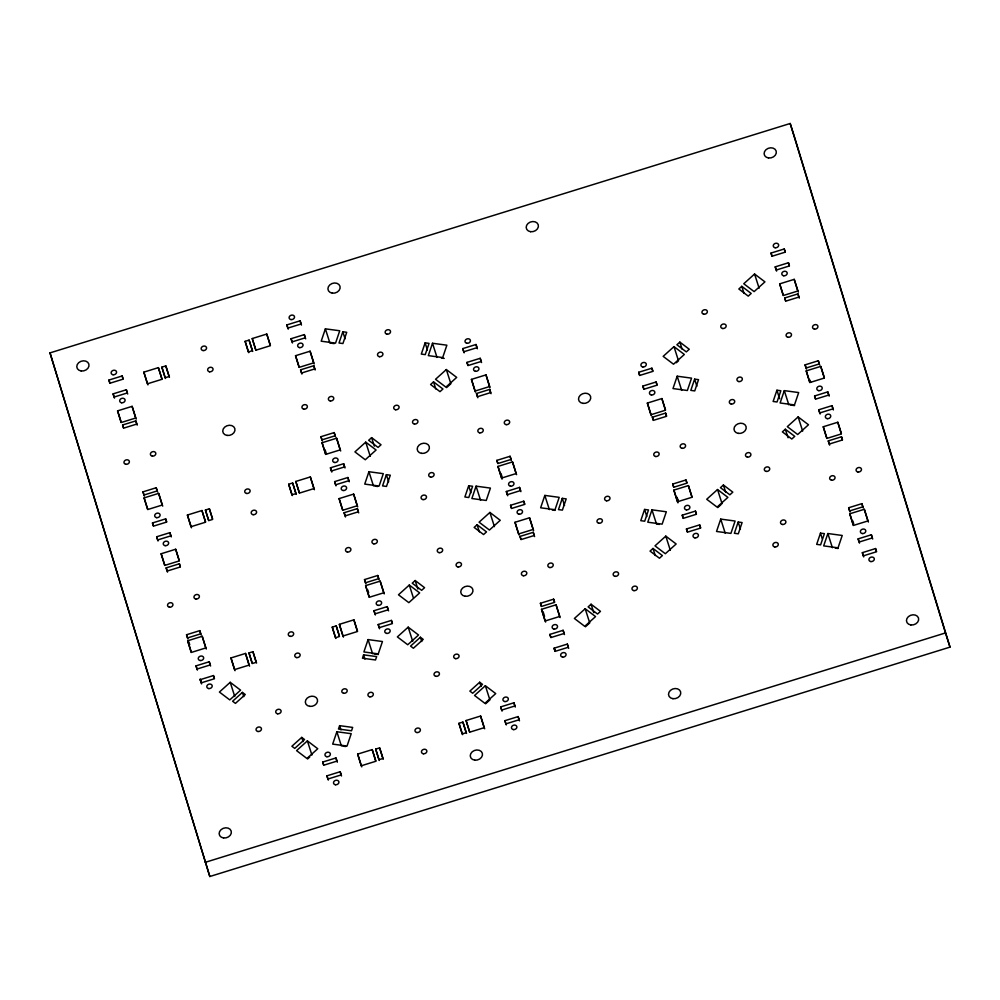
<?xml version="1.0" encoding="UTF-8"?>
<svg xmlns="http://www.w3.org/2000/svg" width="1000" height="1000" viewBox="0 0 1000 1000"><rect width="100%" height="100%" fill="white"/><g stroke="black" fill="none" stroke-linecap="round" stroke-linejoin="round"><path stroke-width="1.5" d="M325.375 328.837L321.188 341.2L335.55 343.137L339.738 330.763L325.375 328.837L329.9 343.013L334.212 343.6M342.825 331.775L339.012 343.013L342.925 343.537L346.737 332.3L342.825 331.775L345.087 338.862M368.925 471.737L364.738 484.1L379.113 486.037L383.3 473.663L368.925 471.737L373.45 485.913M425.125 342.85L421.312 354.087L425.238 354.625L429.05 343.375L425.125 342.85L427.388 349.938M386.375 474.675L382.562 485.913L386.488 486.438L390.3 475.2L386.375 474.675L388.638 481.763M432.5 343.263L428.312 355.625L442.688 357.562L446.875 345.188L432.5 343.263L437.025 357.438M336.863 731.75L332.675 744.112L347.038 746.05L351.225 733.688L336.863 731.75L341.388 745.938M368.075 639.587L363.888 651.95L378.263 653.888L382.45 641.525L368.075 639.587L372.6 653.763M339.613 725.662L338.462 729.025L351.525 730.788L352.675 727.412L339.613 725.662L340.962 729.912M363.587 654.85L362.45 658.225L375.513 659.975L376.662 656.6L363.587 654.85L364.95 659.1M468.688 485.75L464.875 496.987L468.787 497.525L472.6 486.275L468.688 485.75L470.95 492.837M476.062 486.163L471.875 498.525L486.238 500.462L490.425 488.088L476.062 486.163L480.588 500.337M544.825 495.412L540.638 507.788L555.013 509.712L559.2 497.35L544.825 495.412L549.35 509.6M562.275 498.35L558.475 509.6L562.388 510.125L566.2 498.888L562.275 498.35L564.538 505.45M677.175 376.2L672.987 388.562L687.35 390.5L691.55 378.137L677.175 376.2L681.7 390.387M644.587 509.438L640.775 520.675L644.7 521.2L648.5 509.963L644.587 509.438L646.85 516.525M694.625 379.137L690.812 390.375L694.737 390.913L698.538 379.663L694.625 379.137L696.888 386.238M651.963 509.837L647.775 522.212L662.138 524.138L666.325 511.775L651.963 509.837L656.488 524.025L659.362 524.412M720.725 519.1L716.538 531.462L730.913 533.4L735.1 521.038L720.725 519.1L725.25 533.288M776.925 390.225L773.112 401.463L777.038 401.987L780.85 390.75L776.925 390.225L779.638 398.738M738.175 522.038L734.375 533.275L738.288 533.812L742.1 522.562L738.175 522.038L740.438 529.125M784.3 390.625L780.113 402.987L794.488 404.925L798.675 392.562L784.3 390.625L788.825 404.812M820.487 533.125L816.675 544.362L820.6 544.888L824.4 533.65L820.487 533.125L822.288 538.8M827.862 533.525L823.675 545.887L838.037 547.825L842.225 535.462L827.862 533.525L832.387 547.712M365.737 442.15L354.925 451.887L365.275 459.75L376.087 450L365.737 442.15L370.262 456.325M446.337 369.55L435.525 379.288L445.875 387.137L456.688 377.4L446.337 369.55L450.863 383.725L446.538 387.625M371.613 437.638L368.663 440.288L378.075 447.438L381.025 444.775L371.613 437.638L374.325 446.15M433.537 381.85L430.588 384.513L440 391.65L442.95 389L433.537 381.85L435.8 388.95M230.225 682.312L219.412 692.05L229.762 699.9L240.575 690.163L230.225 682.312L234.75 696.488M242.438 692.4L232.613 701.25L235.438 703.388L245.263 694.538L242.438 692.4L243.8 696.65M409.288 585.05L398.475 594.788L408.837 602.65L419.65 592.9L409.288 585.05L413.363 597.812M489.9 512.438L479.087 522.188L489.438 530.037L500.25 520.3L489.9 512.438L494.425 526.625M673.975 346.625L663.162 356.362L673.525 364.212L684.338 354.475L673.975 346.625L678.5 360.8L676.338 362.75M754.575 274.012L743.763 283.75L754.125 291.613L764.938 281.875L754.575 274.012L759.112 288.2M415.175 580.538L412.225 583.188L421.637 590.337L424.575 587.675L415.175 580.538L417.887 589.05M477.1 524.75L474.15 527.413L483.562 534.55L486.5 531.9L477.1 524.75L479.363 531.85M679.862 342.113L676.912 344.762L686.312 351.912L689.262 349.25L679.862 342.113L682.125 349.2M741.787 286.325L738.838 288.988L748.238 296.125L751.188 293.463L741.787 286.325L744.05 293.412M408.188 627.15L397.375 636.9L407.725 644.75L418.537 635.013L408.188 627.15L412.713 641.338M301.725 737.4L291.9 746.25L294.725 748.4L304.55 739.538L301.725 737.4L303.087 741.65M420.4 637.238L410.575 646.1L413.4 648.238L423.225 639.388L420.4 637.238L421.763 641.5M307.387 740.888L296.575 750.625L306.938 758.475L317.75 748.737L307.387 740.888L311.913 755.062M307.587 758.962L309.75 757.013M479.688 682.237L469.862 691.1L472.688 693.238L482.512 684.388L479.688 682.237L481.05 686.5M485.363 685.725L474.55 695.475L484.9 703.325L495.712 693.587L485.363 685.725L489.888 699.912L485.562 703.812M585.188 608.737L574.388 618.475L584.738 626.325L595.55 616.587L585.188 608.737L589.725 622.913L585.4 626.812M665.8 536.125L654.987 545.862L665.337 553.725L676.15 543.987L665.8 536.125L670.325 550.312M717.537 489.525L706.725 499.263L717.075 507.113L727.887 497.375L717.537 489.525L722.062 503.7M798.138 416.912L787.325 426.65L797.675 434.513L808.487 424.775L798.138 416.912L802.663 431.1M591.075 604.225L588.125 606.875L597.537 614.025L600.475 611.362L591.075 604.225L593.787 612.725M653 548.438L650.05 551.1L659.463 558.237L662.4 555.588L653 548.438L655.263 555.525M723.413 485.012L720.462 487.663L729.875 494.8L732.825 492.15L723.413 485.012L725.675 492.1M785.337 429.225L782.387 431.875L791.8 439.025L794.75 436.362L785.337 429.225L788.05 437.738M717.738 507.6L720.987 504.675M50 352.887L790.188 123.488L794.712 137.675L950 647.113L209.812 876.513L50 352.887L209.812 876.513M122.137 375.962L123.1 379.15L109.887 383.25L108.912 380.062L122.137 375.962L123.038 378.8M300.1 320.812L301.075 324L287.85 328.1L286.875 324.913L300.1 320.812L301.45 325.062M158.387 367.638L161.95 379.312L147.413 383.812L143.85 372.137L158.387 367.638L162.013 378.975M266.775 334.05L270.338 345.712L255.8 350.225L252.237 338.55L266.775 334.05L270.4 345.387M165.825 365.913L169.062 376.525L165.1 377.75L161.863 367.137L165.825 365.913L169.45 377.262M249.1 340.1L252.325 350.712L248.363 351.95L245.125 341.337L249.1 340.1L252.712 351.45M126.337 389.762L127.312 392.95L114.087 397.05L113.125 393.862L126.337 389.762L127.7 394.025M304.3 334.613L305.275 337.8L292.062 341.887L291.087 338.713L304.3 334.613L305.663 338.862M132.113 406.35L135.675 418.025L121.137 422.537L117.575 410.863L132.113 406.35L136.188 419.113M310.087 351.2L313.637 362.875L299.1 367.375L295.538 355.7L310.087 351.2L314.15 363.963M135.825 420.887L136.8 424.062L123.575 428.162L122.613 424.975L135.825 420.887L137.188 425.138M313.788 365.725L314.762 368.913L301.537 373.013L300.575 369.825L313.788 365.725L315.15 369.988M476 344.5L476.975 347.688L463.75 351.775L462.775 348.6L476 344.5L477.362 348.75M784.237 248.975L785.212 252.15L772 256.25L771.025 253.062L784.237 248.975L785.15 251.8M480.2 358.3L481.175 361.475L467.962 365.575L466.987 362.388L480.2 358.3L481.562 362.55M788.45 262.762L789.412 265.95L776.2 270.05L775.225 266.863L788.45 262.762L789.35 265.6M485.988 374.888L489.538 386.562L475 391.062L471.438 379.387L485.988 374.888L490.062 387.65M794.225 279.35L797.788 291.025L783.25 295.538L779.688 283.863L794.225 279.35L798.3 292.113M156.2 487.75L157.175 490.938L143.963 495.025L142.988 491.85L156.2 487.75L157.562 492M334.175 432.6L335.138 435.775L321.925 439.875L320.95 436.688L334.175 432.6L335.525 436.85M489.688 389.412L490.662 392.6L477.438 396.7L476.475 393.512L489.688 389.412L491.05 393.675M797.938 293.888L798.9 297.075L785.688 301.163L784.712 297.987L797.938 293.888L799.287 298.137M158.65 493.375L162.2 505.05L147.662 509.562L144.1 497.887L158.65 493.375L162.725 506.138M336.613 438.225L340.163 449.9L325.625 454.412L322.075 442.738L336.613 438.225L340.688 450.988M165.688 518.862L166.663 522.05L153.438 526.15L152.475 522.962L165.688 518.862L166.6 521.7M343.65 463.713L344.625 466.9L331.413 470.988L330.438 467.812L343.65 463.713L345.012 467.962M651.9 368.188L652.875 371.362L639.65 375.462L638.688 372.275L651.9 368.188L652.8 371.025M201.95 510.538L205.512 522.212L190.975 526.712L187.413 515.037L201.95 510.538L205.575 521.875M310.338 476.938L313.9 488.612L299.35 493.125L295.8 481.45L310.338 476.938L314.413 489.712M209.387 508.812L212.613 519.425L208.65 520.65L205.413 510.037L209.387 508.812L212.55 518.737M292.65 483L295.887 493.612L291.925 494.85L288.688 484.237L292.65 483L296.275 494.35M169.9 532.663L170.863 535.85L157.65 539.95L156.675 536.763L169.9 532.663L171.25 536.912M347.863 477.512L348.837 480.7L335.613 484.787L334.637 481.613L347.863 477.512L349.212 481.763M656.1 381.987L657.075 385.163L643.863 389.263L642.887 386.075L656.1 381.987L657.013 384.812M175.675 549.25L179.237 560.925L164.7 565.425L161.137 553.75L175.675 549.25L179.3 560.6M353.638 494.1L357.2 505.775L342.663 510.275L339.1 498.6L353.638 494.1L357.713 506.863M661.888 398.562L665.438 410.238L650.9 414.75L647.35 403.075L661.888 398.562L665.5 409.913M510.075 456.275L511.037 459.462L497.825 463.562L496.85 460.375L510.075 456.275L511.425 460.538M818.312 360.75L819.287 363.938L806.062 368.025L805.1 364.85L818.312 360.75L819.675 365M179.387 563.787L180.35 566.962L167.138 571.062L166.163 567.875L179.387 563.787L180.287 566.625M357.35 508.625L358.312 511.812L345.1 515.913L344.125 512.725L357.35 508.625L358.7 512.888M665.588 413.1L666.562 416.287L653.337 420.375L652.375 417.2L665.588 413.1L666.5 415.938M512.513 461.912L516.075 473.587L501.525 478.088L497.975 466.413L512.513 461.912L516.587 474.675M820.75 366.388L824.312 378.062L809.775 382.562L806.213 370.887L820.75 366.388L824.375 377.725M519.55 487.4L520.525 490.588L507.312 494.675L506.337 491.5L519.55 487.4L520.913 491.65M827.8 391.875L828.775 395.05L815.55 399.15L814.587 395.962L827.8 391.875L829.163 396.125M523.763 501.2L524.738 504.375L511.512 508.475L510.538 505.288L523.763 501.2L524.663 504.038M832 405.662L832.975 408.85L819.762 412.95L818.787 409.762L832 405.662L833.363 409.925M529.538 517.788L533.1 529.462L518.562 533.962L515 522.288L529.538 517.788L533.612 530.55M837.788 422.25L841.338 433.925L826.8 438.438L823.25 426.763L837.788 422.25L841.4 433.6M199.762 630.65L200.738 633.837L187.512 637.925L186.55 634.738L199.762 630.65L201.125 634.9M377.725 575.487L378.7 578.675L365.475 582.775L364.513 579.587L377.725 575.487L379.087 579.75M685.975 479.963L686.938 483.15L673.725 487.25L672.75 484.062L685.975 479.963L686.875 482.8M533.25 532.312L534.212 535.5L521 539.6L520.025 536.413L533.25 532.312L534.6 536.575M841.488 436.788L842.463 439.975L829.237 444.062L828.275 440.887L841.488 436.788L842.4 439.625M202.2 636.275L205.763 647.95L191.225 652.463L187.662 640.788L202.2 636.275L206.275 649.038M380.163 581.125L383.725 592.8L369.188 597.312L365.625 585.638L380.163 581.125L384.237 593.888M688.413 485.6L691.975 497.275L677.425 501.775L673.875 490.1L688.413 485.6L692.038 496.938M209.25 661.762L210.212 664.95L197 669.05L196.025 665.863L209.25 661.762L210.6 666.025M387.212 606.613L388.188 609.8L374.963 613.888L374 610.712L387.212 606.613L388.575 610.862M695.45 511.087L696.425 514.263L683.213 518.362L682.237 515.175L695.45 511.087L696.363 513.925M245.512 653.438L249.062 665.113L234.525 669.613L230.963 657.938L245.512 653.438L249.575 666.2M353.888 619.837L357.45 631.512L342.912 636.025L339.35 624.35L353.888 619.837L357.512 631.188M252.938 651.712L256.175 662.325L252.213 663.55L248.975 652.938L252.938 651.712L256.562 663.05M336.213 625.9L339.45 636.512L335.475 637.75L332.25 627.137L336.213 625.9L339.375 635.825M213.45 675.562L214.425 678.75L201.2 682.85L200.238 679.663L213.45 675.562L214.363 678.4M391.413 620.413L392.388 623.6L379.175 627.688L378.2 624.513L391.413 620.413L392.325 623.25M699.663 524.875L700.638 528.062L687.412 532.163L686.45 528.975L699.663 524.875L700.562 527.712M553.625 599.175L554.6 602.362L541.375 606.462L540.413 603.275L553.625 599.175L554.538 602.013M861.875 503.65L862.837 506.838L849.625 510.925L848.65 507.75L861.875 503.65L863.225 507.9M556.062 604.812L559.625 616.487L545.087 620.988L541.525 609.312L556.062 604.812L560.138 617.575M864.312 509.288L867.875 520.962L853.325 525.462L849.775 513.787L864.312 509.288L868.388 522.05M563.112 630.3L564.087 633.488L550.862 637.575L549.9 634.4L563.112 630.3L564.475 634.55M871.363 534.775L872.325 537.95L859.112 542.05L858.138 538.862L871.363 534.775L872.712 539.025M567.312 644.1L568.288 647.275L555.075 651.375L554.1 648.188L567.312 644.1L568.675 648.35M875.562 548.562L876.538 551.75L863.312 555.85L862.35 552.663L875.562 548.562L876.462 551.4M335.95 757.95L336.925 761.125L323.7 765.225L322.738 762.038L335.95 757.95L337.312 762.2M513.913 702.788L514.888 705.975L501.675 710.075L500.7 706.888L513.913 702.788L515.275 707.05M372.212 749.613L375.775 761.287L361.225 765.788L357.675 754.112L372.212 749.613L375.838 760.95M480.6 716.025L484.15 727.7L469.613 732.2L466.062 720.525L480.6 716.025L484.675 728.787M379.637 747.887L382.875 758.5L378.913 759.725L375.675 749.112L379.637 747.887L383.263 759.237M462.912 722.087L466.15 732.7L462.188 733.925L458.95 723.312L462.912 722.087L466.538 733.425M340.163 771.737L341.125 774.925L327.912 779.025L326.938 775.837L340.163 771.737L341.512 776M518.125 716.587L519.087 719.775L505.875 723.863L504.9 720.688L518.125 716.587L519.475 720.837M205.287 862.325L945.475 632.938L950 647.113M441.337 358.025L444.212 358.413M790.263 405L794.575 405.588M374.888 486.112L377.762 486.5M552.225 509.988L555.1 510.375M835.263 548.1L838.138 548.488M374.038 653.962L378.35 654.538M342.825 746.125L345.7 746.513M771.025 253.062L771.925 255.9M775.225 266.863L776.587 271.112M784.712 297.987L785.625 300.825M779.688 283.863L783.312 295.2M805.1 364.85L806.45 369.1M814.587 395.962L815.487 398.8M806.213 370.887L809.837 382.238M818.787 409.762L820.15 414.012M828.275 440.887L829.625 445.138M823.25 426.763L826.862 438.1M848.65 507.75L850.013 512M852.788 520.862L853.7 523.688M858.138 538.862L859.5 543.125M862.35 552.663L863.7 556.912M849.775 513.787L853.388 525.138M638.688 372.275L639.587 375.112M642.887 386.075L643.787 388.913M652.375 417.2L653.275 420.037M647.35 403.075L651.413 415.838M672.75 484.062L673.662 486.9M676.888 497.175L678.25 501.425L677.275 498.237M682.237 515.175L683.138 518.013M686.45 528.975L687.35 531.812M673.875 490.1L677.95 502.863M462.775 348.6L464.137 352.85M466.987 362.388L467.887 365.225M476.475 393.512L477.825 397.762M471.438 379.387L475.513 392.15M496.85 460.375L497.762 463.212M500.988 473.488L502.35 477.738M506.337 491.5L507.7 495.75M497.975 466.413L502.05 479.175M510.538 505.288L511.45 508.125M520.025 536.413L520.938 539.25M515 522.288L519.075 535.05M540.413 603.275L541.312 606.112M543.125 611.788L544.55 616.388M549.9 634.4L550.8 637.225M554.1 648.188L555 651.025M541.525 609.312L545.6 622.075M500.7 706.888L502.05 711.137M504.9 720.688L506.262 724.938M466.062 720.525L469.675 731.875M458.95 723.312L462.575 734.65M286.875 324.913L288.238 329.162M291.087 338.713L292.45 342.962M300.575 369.825L301.925 374.075M295.538 355.7L299.163 367.05M320.95 436.688L322.312 440.95M325.087 449.8L326.45 454.05M330.438 467.812L331.8 472.062M334.637 481.613L336 485.863M322.075 442.738L325.688 454.075M344.125 512.725L345.487 516.975M339.1 498.6L342.725 509.95M364.513 579.587L365.863 583.85M367.738 589.862L368.65 592.7M374 610.712L375.35 614.963M378.2 624.513L379.562 628.763M365.625 585.638L369.25 596.975M252.237 338.55L255.863 349.9M295.8 481.45L299.413 492.8M339.35 624.35L343.425 637.112M375.675 749.112L379.3 760.462M245.125 341.337L248.75 352.675M288.688 484.237L292.312 495.575M332.25 627.137L335.863 638.475M357.675 754.112L361.75 766.875M322.738 762.038L323.638 764.875M326.938 775.837L328.3 780.088M161.863 367.137L165.475 378.488M205.413 510.037L208.588 519.963M248.975 652.938L252.138 662.862M143.85 372.137L147.925 384.9M187.413 515.037L191.488 527.8M230.963 657.938L235.037 670.7M108.912 380.062L109.825 382.9M113.125 393.862L114.475 398.113M122.613 424.975L123.513 427.812M117.575 410.863L121.2 422.2M142.988 491.85L144.35 496.1M152.475 522.962L153.375 525.8M144.1 497.887L147.725 509.237M156.675 536.763L158.038 541.013M166.163 567.875L167.525 572.137M161.137 553.75L164.762 565.1M186.55 634.738L187.9 639M188.812 641.838L189.713 644.675M196.025 665.863L197.387 670.113M200.162 678.975L201.075 681.812M200.238 679.663L201.588 683.913M187.662 640.788L191.287 652.125M790.188 123.488L945.475 632.938M809.95 380.087L810.588 382.212M554.425 648.575L555.062 650.7M195.9 599.012A2.763 2.225 -17.7 0 0 199.312 595.938A2.763 2.225 -17.7 0 0 194.788 595.325A2.763 2.225 -17.7 0 0 195.9 599.012M169.475 607.2A2.763 2.225 -17.7 0 0 172.875 604.138A2.763 2.225 -17.7 0 0 168.35 603.525A2.763 2.225 -17.7 0 0 169.475 607.2M152.35 456.112A2.763 2.225 -17.7 0 0 155.75 453.038A2.763 2.225 -17.7 0 0 151.225 452.425A2.763 2.225 -17.7 0 0 152.35 456.112M125.913 464.3A2.763 2.225 -17.7 0 0 129.312 461.238A2.763 2.225 -17.7 0 0 124.787 460.625A2.763 2.225 -17.7 0 0 125.913 464.3M870.85 561.562A2.763 2.225 -17.7 0 0 874.25 558.5A2.763 2.225 -17.7 0 0 869.725 557.888A2.763 2.225 -17.7 0 0 870.85 561.562M862.3 533.55A2.763 2.225 -17.7 0 0 865.713 530.475A2.763 2.225 -17.7 0 0 861.188 529.875A2.763 2.225 -17.7 0 0 862.3 533.55M858.012 472.013A2.763 2.225 -17.7 0 0 861.413 468.938A2.763 2.225 -17.7 0 0 856.888 468.338A2.763 2.225 -17.7 0 0 858.012 472.013M831.575 480.2A2.763 2.225 -17.7 0 0 834.987 477.137A2.763 2.225 -17.7 0 0 830.462 476.525A2.763 2.225 -17.7 0 0 831.575 480.2M827.288 418.663A2.763 2.225 -17.7 0 0 830.688 415.6A2.763 2.225 -17.7 0 0 826.162 414.988A2.763 2.225 -17.7 0 0 827.288 418.663M818.75 390.65A2.763 2.225 -17.7 0 0 822.15 387.575A2.763 2.225 -17.7 0 0 817.625 386.975A2.763 2.225 -17.7 0 0 818.75 390.65M642.85 366.962A2.763 2.225 -17.7 0 0 646.25 363.9A2.763 2.225 -17.7 0 0 641.725 363.288A2.763 2.225 -17.7 0 0 642.85 366.962M633.913 590.625A2.763 2.225 -17.7 0 0 637.312 587.55A2.763 2.225 -17.7 0 0 632.788 586.95A2.763 2.225 -17.7 0 0 633.913 590.625M615.087 576.337A2.763 2.225 -17.7 0 0 618.5 573.263A2.763 2.225 -17.7 0 0 613.975 572.663A2.763 2.225 -17.7 0 0 615.087 576.337M598.913 523.263A2.763 2.225 -17.7 0 0 602.325 520.2A2.763 2.225 -17.7 0 0 597.8 519.587A2.763 2.225 -17.7 0 0 598.913 523.263M606.525 500.788A2.763 2.225 -17.7 0 0 609.938 497.725A2.763 2.225 -17.7 0 0 605.413 497.113A2.763 2.225 -17.7 0 0 606.525 500.788M562.6 657.1A2.763 2.225 -17.7 0 0 566 654.025A2.763 2.225 -17.7 0 0 561.475 653.413A2.763 2.225 -17.7 0 0 562.6 657.1M554.062 629.075A2.763 2.225 -17.7 0 0 557.463 626.013A2.763 2.225 -17.7 0 0 552.938 625.4A2.763 2.225 -17.7 0 0 554.062 629.075M549.775 567.537A2.763 2.225 -17.7 0 0 553.175 564.475A2.763 2.225 -17.7 0 0 548.65 563.862A2.763 2.225 -17.7 0 0 549.775 567.537M523.337 575.737A2.763 2.225 -17.7 0 0 526.737 572.663A2.763 2.225 -17.7 0 0 522.212 572.05A2.763 2.225 -17.7 0 0 523.337 575.737M519.038 514.2A2.763 2.225 -17.7 0 0 522.45 511.125A2.763 2.225 -17.7 0 0 517.925 510.513A2.763 2.225 -17.7 0 0 519.038 514.2M510.5 486.175A2.763 2.225 -17.7 0 0 513.913 483.113A2.763 2.225 -17.7 0 0 509.387 482.5A2.763 2.225 -17.7 0 0 510.5 486.175M475.487 371.3A2.763 2.225 -17.7 0 0 478.888 368.225A2.763 2.225 -17.7 0 0 474.363 367.612A2.763 2.225 -17.7 0 0 475.487 371.3M466.95 343.275A2.763 2.225 -17.7 0 0 470.35 340.213A2.763 2.225 -17.7 0 0 465.825 339.6A2.763 2.225 -17.7 0 0 466.95 343.275M379.462 356.688A2.763 2.225 -17.7 0 0 382.863 353.612A2.763 2.225 -17.7 0 0 378.338 353A2.763 2.225 -17.7 0 0 379.462 356.688M387.075 334.2A2.763 2.225 -17.7 0 0 390.475 331.138A2.763 2.225 -17.7 0 0 385.95 330.525A2.763 2.225 -17.7 0 0 387.075 334.2M414.45 424.038A2.763 2.225 -17.7 0 0 417.863 420.975A2.763 2.225 -17.7 0 0 413.338 420.363A2.763 2.225 -17.7 0 0 414.45 424.038M395.637 409.75A2.763 2.225 -17.7 0 0 399.038 406.688A2.763 2.225 -17.7 0 0 394.513 406.075A2.763 2.225 -17.7 0 0 395.637 409.75M423.013 499.588A2.763 2.225 -17.7 0 0 426.425 496.512A2.763 2.225 -17.7 0 0 421.9 495.9A2.763 2.225 -17.7 0 0 423.013 499.588M430.625 477.1A2.763 2.225 -17.7 0 0 434.038 474.038A2.763 2.225 -17.7 0 0 429.513 473.425A2.763 2.225 -17.7 0 0 430.625 477.1M458.013 566.938A2.763 2.225 -17.7 0 0 461.413 563.862A2.763 2.225 -17.7 0 0 456.887 563.263A2.763 2.225 -17.7 0 0 458.013 566.938M439.188 552.65A2.763 2.225 -17.7 0 0 442.6 549.587A2.763 2.225 -17.7 0 0 438.075 548.975A2.763 2.225 -17.7 0 0 439.188 552.65M513.4 729.587A2.763 2.225 -17.7 0 0 516.812 726.525A2.763 2.225 -17.7 0 0 512.288 725.913A2.763 2.225 -17.7 0 0 513.4 729.587M435.95 676.338A2.763 2.225 -17.7 0 0 439.363 673.275A2.763 2.225 -17.7 0 0 434.837 672.663A2.763 2.225 -17.7 0 0 435.95 676.338M455.613 658.637A2.763 2.225 -17.7 0 0 459.012 655.562A2.763 2.225 -17.7 0 0 454.487 654.963A2.763 2.225 -17.7 0 0 455.613 658.637M386.7 633.413A2.763 2.225 -17.7 0 0 390.1 630.337A2.763 2.225 -17.7 0 0 385.575 629.738A2.763 2.225 -17.7 0 0 386.7 633.413M378.162 605.388A2.763 2.225 -17.7 0 0 381.562 602.325A2.763 2.225 -17.7 0 0 377.038 601.712A2.763 2.225 -17.7 0 0 378.162 605.388M343.137 490.513A2.763 2.225 -17.7 0 0 346.55 487.438A2.763 2.225 -17.7 0 0 342.025 486.838A2.763 2.225 -17.7 0 0 343.137 490.513M334.6 462.488A2.763 2.225 -17.7 0 0 338.013 459.425A2.763 2.225 -17.7 0 0 333.488 458.812A2.763 2.225 -17.7 0 0 334.6 462.488M423.387 753.763A2.763 2.225 -17.7 0 0 426.788 750.7A2.763 2.225 -17.7 0 0 422.262 750.088A2.763 2.225 -17.7 0 0 423.387 753.763M416.912 732.537A2.763 2.225 -17.7 0 0 420.325 729.475A2.763 2.225 -17.7 0 0 415.8 728.863A2.763 2.225 -17.7 0 0 416.912 732.537M335.438 784.737A2.763 2.225 -17.7 0 0 338.85 781.675A2.763 2.225 -17.7 0 0 334.325 781.062A2.763 2.225 -17.7 0 0 335.438 784.737M326.9 756.725A2.763 2.225 -17.7 0 0 330.3 753.65A2.763 2.225 -17.7 0 0 325.775 753.05A2.763 2.225 -17.7 0 0 326.9 756.725M369.862 696.825A2.763 2.225 -17.7 0 0 373.275 693.763A2.763 2.225 -17.7 0 0 368.738 693.15A2.763 2.225 -17.7 0 0 369.862 696.825M343.738 693.3A2.763 2.225 -17.7 0 0 347.137 690.238A2.763 2.225 -17.7 0 0 342.612 689.625A2.763 2.225 -17.7 0 0 343.738 693.3M257.987 731.5A2.763 2.225 -17.7 0 0 261.388 728.425A2.763 2.225 -17.7 0 0 256.863 727.825A2.763 2.225 -17.7 0 0 257.987 731.5M277.65 713.787A2.763 2.225 -17.7 0 0 281.05 710.725A2.763 2.225 -17.7 0 0 276.525 710.113A2.763 2.225 -17.7 0 0 277.65 713.787M296.688 657.588A2.763 2.225 -17.7 0 0 300.087 654.525A2.763 2.225 -17.7 0 0 295.562 653.913A2.763 2.225 -17.7 0 0 296.688 657.588M290.212 636.362A2.763 2.225 -17.7 0 0 293.612 633.3A2.763 2.225 -17.7 0 0 289.088 632.688A2.763 2.225 -17.7 0 0 290.212 636.362M208.738 688.562A2.763 2.225 -17.7 0 0 212.138 685.5A2.763 2.225 -17.7 0 0 207.613 684.887A2.763 2.225 -17.7 0 0 208.738 688.562M200.2 660.537A2.763 2.225 -17.7 0 0 203.6 657.475A2.763 2.225 -17.7 0 0 199.075 656.862A2.763 2.225 -17.7 0 0 200.2 660.537M165.175 545.662A2.763 2.225 -17.7 0 0 168.588 542.6A2.763 2.225 -17.7 0 0 164.062 541.987A2.763 2.225 -17.7 0 0 165.175 545.662M156.637 517.65A2.763 2.225 -17.7 0 0 160.037 514.575A2.763 2.225 -17.7 0 0 155.512 513.962A2.763 2.225 -17.7 0 0 156.637 517.65M253.125 514.688A2.763 2.225 -17.7 0 0 256.525 511.625A2.763 2.225 -17.7 0 0 252 511.012A2.763 2.225 -17.7 0 0 253.125 514.688M246.65 493.462A2.763 2.225 -17.7 0 0 250.062 490.4A2.763 2.225 -17.7 0 0 245.538 489.787A2.763 2.225 -17.7 0 0 246.65 493.462M121.625 402.762A2.763 2.225 -17.7 0 0 125.025 399.7A2.763 2.225 -17.7 0 0 120.5 399.087A2.763 2.225 -17.7 0 0 121.625 402.762M113.075 374.75A2.763 2.225 -17.7 0 0 116.487 371.675A2.763 2.225 -17.7 0 0 111.962 371.062A2.763 2.225 -17.7 0 0 113.075 374.75M209.575 371.788A2.763 2.225 -17.7 0 0 212.975 368.725A2.763 2.225 -17.7 0 0 208.45 368.113A2.763 2.225 -17.7 0 0 209.575 371.788M203.1 350.562A2.763 2.225 -17.7 0 0 206.5 347.5A2.763 2.225 -17.7 0 0 201.975 346.887A2.763 2.225 -17.7 0 0 203.1 350.562M474.675 760.138A6.225 4.988 -17.7 0 0 482.337 753.238A6.225 4.988 -17.7 0 0 472.15 751.862A6.225 4.988 -17.7 0 0 474.675 760.138M223.538 837.962A6.225 4.988 -17.7 0 0 231.2 831.062A6.225 4.988 -17.7 0 0 221.012 829.7A6.225 4.988 -17.7 0 0 223.538 837.962M309.738 706.363A6.225 4.988 -17.7 0 0 317.4 699.45A6.225 4.988 -17.7 0 0 307.213 698.088A6.225 4.988 -17.7 0 0 309.738 706.363M465.15 596.275A6.225 4.988 -17.7 0 0 472.812 589.375A6.225 4.988 -17.7 0 0 462.625 588.013A6.225 4.988 -17.7 0 0 465.15 596.275M421.587 453.375A6.225 4.988 -17.7 0 0 429.25 446.475A6.225 4.988 -17.7 0 0 419.075 445.112A6.225 4.988 -17.7 0 0 421.587 453.375M332.325 293.15A6.225 4.988 -17.7 0 0 339.988 286.25A6.225 4.988 -17.7 0 0 329.812 284.875A6.225 4.988 -17.7 0 0 332.325 293.15M81.188 370.975A6.225 4.988 -17.7 0 0 88.85 364.075A6.225 4.988 -17.7 0 0 78.675 362.7A6.225 4.988 -17.7 0 0 81.188 370.975M530.6 231.7A6.225 4.988 -17.7 0 0 538.25 224.8A6.225 4.988 -17.7 0 0 528.075 223.425A6.225 4.988 -17.7 0 0 530.6 231.7M582.925 403.375A6.225 4.988 -17.7 0 0 590.588 396.475A6.225 4.988 -17.7 0 0 580.4 395.112A6.225 4.988 -17.7 0 0 582.925 403.375M672.938 698.688A6.225 4.988 -17.7 0 0 680.6 691.787A6.225 4.988 -17.7 0 0 670.413 690.413A6.225 4.988 -17.7 0 0 672.938 698.688M768.512 157.963A6.225 4.988 -17.7 0 0 776.175 151.062A6.225 4.988 -17.7 0 0 765.987 149.7A6.225 4.988 -17.7 0 0 768.512 157.963M227.162 435.438A6.225 4.988 -17.7 0 0 234.825 428.537A6.225 4.988 -17.7 0 0 224.638 427.163A6.225 4.988 -17.7 0 0 227.162 435.438M910.85 624.95A6.225 4.988 -17.7 0 0 918.512 618.05A6.225 4.988 -17.7 0 0 908.337 616.688A6.225 4.988 -17.7 0 0 910.85 624.95M814.463 329.113A2.763 2.225 -17.7 0 0 817.862 326.037A2.763 2.225 -17.7 0 0 813.337 325.438A2.763 2.225 -17.7 0 0 814.463 329.113M788.025 337.3A2.763 2.225 -17.7 0 0 791.425 334.237A2.763 2.225 -17.7 0 0 786.9 333.625A2.763 2.225 -17.7 0 0 788.025 337.3M783.725 275.763A2.763 2.225 -17.7 0 0 787.138 272.7A2.763 2.225 -17.7 0 0 782.613 272.087A2.763 2.225 -17.7 0 0 783.725 275.763M775.188 247.75A2.763 2.225 -17.7 0 0 778.6 244.675A2.763 2.225 -17.7 0 0 774.075 244.075A2.763 2.225 -17.7 0 0 775.188 247.75M722.7 328.512A2.763 2.225 -17.7 0 0 726.1 325.438A2.763 2.225 -17.7 0 0 721.575 324.825A2.763 2.225 -17.7 0 0 722.7 328.512M703.875 314.225A2.763 2.225 -17.7 0 0 707.288 311.15A2.763 2.225 -17.7 0 0 702.763 310.55A2.763 2.225 -17.7 0 0 703.875 314.225M738.875 381.575A2.763 2.225 -17.7 0 0 742.275 378.512A2.763 2.225 -17.7 0 0 737.75 377.9A2.763 2.225 -17.7 0 0 738.875 381.575M731.263 404.05A2.763 2.225 -17.7 0 0 734.663 400.988A2.763 2.225 -17.7 0 0 730.138 400.375A2.763 2.225 -17.7 0 0 731.263 404.05M738.4 433.4A6.225 4.988 -17.7 0 0 746.062 426.5A6.225 4.988 -17.7 0 0 735.875 425.125A6.225 4.988 -17.7 0 0 738.4 433.4M747.438 457.125A2.763 2.225 -17.7 0 0 750.837 454.05A2.763 2.225 -17.7 0 0 746.312 453.438A2.763 2.225 -17.7 0 0 747.438 457.125M766.25 471.413A2.763 2.225 -17.7 0 0 769.663 468.338A2.763 2.225 -17.7 0 0 765.138 467.725A2.763 2.225 -17.7 0 0 766.25 471.413M782.438 524.475A2.763 2.225 -17.7 0 0 785.837 521.413A2.763 2.225 -17.7 0 0 781.312 520.8A2.763 2.225 -17.7 0 0 782.438 524.475M774.812 546.95A2.763 2.225 -17.7 0 0 778.225 543.888A2.763 2.225 -17.7 0 0 773.7 543.275A2.763 2.225 -17.7 0 0 774.812 546.95M651.388 394.975A2.763 2.225 -17.7 0 0 654.788 391.912A2.763 2.225 -17.7 0 0 650.263 391.3A2.763 2.225 -17.7 0 0 651.388 394.975M682.113 448.325A2.763 2.225 -17.7 0 0 685.512 445.262A2.763 2.225 -17.7 0 0 680.987 444.65A2.763 2.225 -17.7 0 0 682.113 448.325M655.675 456.512A2.763 2.225 -17.7 0 0 659.087 453.45A2.763 2.225 -17.7 0 0 654.562 452.837A2.763 2.225 -17.7 0 0 655.675 456.512M686.4 509.862A2.763 2.225 -17.7 0 0 689.812 506.788A2.763 2.225 -17.7 0 0 685.288 506.188A2.763 2.225 -17.7 0 0 686.4 509.862M694.95 537.875A2.763 2.225 -17.7 0 0 698.35 534.812A2.763 2.225 -17.7 0 0 693.825 534.2A2.763 2.225 -17.7 0 0 694.95 537.875M506.213 424.637A2.763 2.225 -17.7 0 0 509.613 421.575A2.763 2.225 -17.7 0 0 505.087 420.962A2.763 2.225 -17.7 0 0 506.213 424.637M479.775 432.837A2.763 2.225 -17.7 0 0 483.188 429.762A2.763 2.225 -17.7 0 0 478.663 429.15A2.763 2.225 -17.7 0 0 479.775 432.837M291.05 319.587A2.763 2.225 -17.7 0 0 294.45 316.525A2.763 2.225 -17.7 0 0 289.925 315.912A2.763 2.225 -17.7 0 0 291.05 319.587M299.587 347.612A2.763 2.225 -17.7 0 0 302.987 344.538A2.763 2.225 -17.7 0 0 298.463 343.938A2.763 2.225 -17.7 0 0 299.587 347.612M303.875 409.15A2.763 2.225 -17.7 0 0 307.288 406.075A2.763 2.225 -17.7 0 0 302.75 405.475A2.763 2.225 -17.7 0 0 303.875 409.15M330.312 400.95A2.763 2.225 -17.7 0 0 333.713 397.887A2.763 2.225 -17.7 0 0 329.188 397.275A2.763 2.225 -17.7 0 0 330.312 400.95M347.438 552.05A2.763 2.225 -17.7 0 0 350.838 548.975A2.763 2.225 -17.7 0 0 346.312 548.375A2.763 2.225 -17.7 0 0 347.438 552.05M373.875 543.85A2.763 2.225 -17.7 0 0 377.275 540.788A2.763 2.225 -17.7 0 0 372.75 540.175A2.763 2.225 -17.7 0 0 373.875 543.85M504.862 701.562A2.763 2.225 -17.7 0 0 508.263 698.5A2.763 2.225 -17.7 0 0 503.738 697.887A2.763 2.225 -17.7 0 0 504.862 701.562"/></g></svg>
